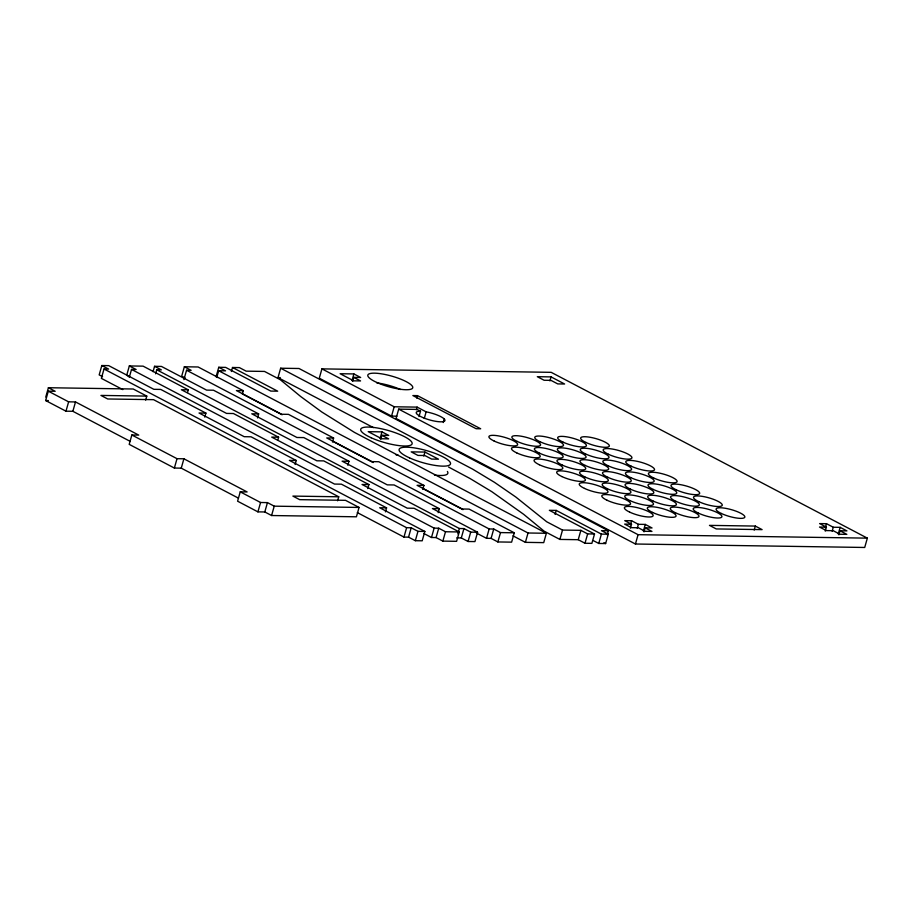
<?xml version="1.0" encoding="UTF-8"?>
<svg xmlns="http://www.w3.org/2000/svg" width="913" height="913" viewBox="0 0 913 913"><rect width="100%" height="100%" fill="white"/><g stroke="black" fill="none" stroke-linecap="round" stroke-linejoin="round"><path stroke-width="1.37" d="M45.753 397.087L48.4 387.728L133.23 389.006L146.788 396.116L145.646 400.122M129.886 441.207L72.857 411.295L65.976 411.192L45.65 400.533L48.298 391.175L55.179 391.278L48.4 387.728M65.976 411.192L68.623 401.834L75.505 401.937L138.73 435.102L131.849 434.999L129.201 444.357L174.372 468.049L181.253 468.152L238.282 498.064M72.857 411.295L75.505 401.937M204.774 417.115L205.916 413.11L160.745 389.429L153.863 389.315L108.704 365.634L101.822 365.531L99.175 374.889L102.564 376.67M101.822 365.531L108.601 369.08L104.014 369.012L101.366 378.37L122.799 389.611M187.507 392.51L188.261 389.84L143.09 366.147L129.338 365.942L126.69 375.3L128.95 376.487M129.258 377.446L131.529 369.423L136.117 369.491L129.338 365.942M153.042 371.671L154.559 366.318L161.441 366.433L206.6 390.113L213.482 390.216L258.641 413.909L257.512 417.914M155.609 373.816L156.751 369.811L161.327 369.879L154.559 366.318M242.527 393.343L243.28 390.673L198.121 366.98L184.358 366.775L181.71 376.133L185.099 377.914M183.901 379.614L186.549 370.256L191.137 370.324L184.358 366.775M174.372 468.049L177.019 458.691L183.901 458.794L247.126 491.947L240.245 491.845L237.597 501.203L257.923 511.862L264.804 511.965L271.583 515.525L356.412 516.804L359.06 507.445L345.513 500.335L299.658 499.651L292.879 496.09L338.734 496.786L337.605 500.792M181.253 468.152L183.901 458.794M217.796 377.537L216.107 376.647L218.755 367.288L225.637 367.391L270.796 391.084L277.678 391.186L232.507 367.494L231.377 371.511M216.758 377.423L218.652 370.746L225.534 370.849L218.755 367.288M373.36 427.592L278.009 377.583L280.656 368.224L298.996 368.498L608.378 530.761L607.248 534.767M277.837 439.883L278.591 437.213L233.42 413.521L226.55 413.418L181.379 389.737L188.261 389.84M257.923 511.862L260.57 502.504L267.452 502.607L274.231 506.167L359.06 507.445M264.804 511.965L267.452 502.607M271.583 515.525L274.231 506.167M321.924 368.875L394.188 406.776L417.115 407.118L426.143 411.854A14.928 3.538 15.8 0 1 444.962 420.551A14.928 3.538 15.8 0 1 424.671 418.291A14.928 3.538 15.8 0 1 420.494 411.227L417.047 409.423L398.696 409.138L396.059 418.474L635.437 544.011L864.714 547.469L867.35 538.145L551.19 372.333L321.924 368.875L319.276 378.21L391.54 416.1L396.938 416.191M295.104 464.5L296.246 460.483L251.075 436.802L244.193 436.688L199.034 413.007L205.916 413.11M332.48 442.052L333.61 438.046L288.451 414.354L281.569 414.251L236.41 390.559L243.28 390.673M351.996 380.618L353.89 373.931L360.658 377.48L353.788 377.377L352.646 381.394M347.842 465.288L348.971 461.282L303.812 437.589L296.93 437.487L251.771 413.806L258.641 413.909M380.082 438.548L381.965 431.872L388.744 435.421L381.862 435.318L380.732 439.324M367.779 488.592L368.92 484.586L323.75 460.894L316.879 460.791L271.709 437.11L278.591 437.213M391.54 416.1L394.188 406.776M416.75 398.102L417.458 395.626L480.683 428.779L476.107 428.711L412.87 395.557L417.458 395.626M385.434 511.873L386.576 507.856L341.405 484.175L334.523 484.073L289.364 460.38L296.246 460.483M416.362 409.789L417.115 407.118M418.987 416.556L420.494 411.227M424.26 418.519L426.143 411.854M423.815 456.078L424.944 452.072L438.491 459.182L431.621 459.079L424.842 455.519L417.96 455.416L411.192 451.867L424.944 452.072M403.968 537.072L406.616 527.714L411.204 527.782L417.983 531.343L424.853 531.446L422.205 540.804L415.335 540.701L408.556 537.141L403.968 537.072L357.325 512.604M408.556 537.141L411.204 527.782M422.81 489.425L423.94 485.419L378.781 461.727L371.899 461.624L326.74 437.943L333.61 438.046M443.284 422.536L444.277 419.033M415.335 540.701L417.983 531.343M438.172 512.661L439.301 508.655L394.142 484.963L387.26 484.86L342.101 461.179L348.971 461.282M431.484 537.495L434.132 528.125L438.719 528.205L445.498 531.754L459.25 531.959L456.603 541.318L442.851 541.112L436.072 537.563L431.484 537.495L423.917 533.523M436.072 537.563L438.719 528.205M442.851 541.112L445.498 531.754M457.835 533.854L459.353 528.513L463.941 528.581L470.709 532.131L477.59 532.233L474.943 541.592L468.061 541.489L461.293 537.94L456.705 537.871M461.293 537.94L463.941 528.581M468.061 541.489L470.709 532.131M486.515 538.316L489.163 528.958L493.739 529.026L500.518 532.587L514.27 532.793L511.622 542.151L497.87 541.945L491.091 538.385L486.515 538.316L476.426 533.032M491.091 538.385L493.739 529.026M497.87 541.945L500.518 532.587M549.934 380.915L551.064 376.898L564.611 384.008L557.74 383.905L550.961 380.356L544.08 380.253L537.312 376.692L551.064 376.898M525.386 542.356L528.034 532.998L546.373 533.272L543.726 542.63L525.386 542.356L512.912 535.817M555.104 514.43L556.234 510.413L601.405 534.105L608.275 534.208L605.627 543.566L598.757 543.463L593.108 540.496M559.874 539.423L562.522 530.065L580.873 530.339L587.641 533.9L594.523 534.002L591.875 543.361L584.993 543.258L578.226 539.697L559.874 539.423L544.068 531.138L523.64 514.293L491.856 491.708L469.887 478.435L448.637 467.068M578.226 539.697L580.873 530.339M584.993 543.258L587.641 533.9M598.757 543.463L601.405 534.105M630.484 524.77L631.625 520.752L638.392 524.313L645.274 524.416L652.042 527.965L645.171 527.862L644.03 531.868M630.381 528.216L631.511 524.199L624.743 520.65L631.625 520.752M637.263 528.319L638.392 524.313M635.437 544.011L638.073 534.687L867.35 538.145M643.38 531.092L645.274 524.416M754.184 530.076L755.325 526.071L762.104 529.62L716.249 528.935L709.469 525.374L755.325 526.071M825.363 527.703L826.505 523.697L833.272 527.246L840.154 527.349L846.933 530.898L840.051 530.795L838.921 534.813M825.261 531.149L826.402 527.143L819.623 523.594L826.505 523.697M832.142 531.252L833.272 527.246M838.26 534.037L840.154 527.349M232.507 367.494L239.389 367.608L246.168 371.157L264.508 371.431L280.314 379.728L300.742 396.562L321.775 411.98L354.495 432.42L546.373 533.272M353.89 373.931L340.127 373.725L353.685 380.824L360.555 380.938L353.788 377.377M216.107 376.647L216.963 376.658M278.009 377.583L280.302 377.617M146.788 396.116L100.932 395.42L107.7 398.981L153.555 399.666L338.734 496.786M45.65 400.533L48.4 400.579M381.965 431.872L368.213 431.666L381.76 438.765L388.641 438.868L381.862 435.318M368.92 484.586L362.039 484.483L407.209 508.164L414.08 508.267L459.25 531.959M423.94 485.419L417.07 485.317L462.229 508.998L469.111 509.1L514.27 532.793M386.576 507.856L379.694 507.754L424.853 531.446M439.301 508.655L432.431 508.552L477.59 532.233M556.234 510.413L549.352 510.31L594.523 534.002M631.511 524.199L624.64 524.096L631.408 527.657L638.29 527.76L645.069 531.309L651.939 531.412L645.171 527.862M826.402 527.143L819.52 527.041L826.299 530.59L833.17 530.693L839.949 534.253L846.83 534.356L840.051 530.795M608.378 530.761L601.507 530.658L608.275 534.208M398.696 409.138L638.073 534.687M280.656 368.224L472.535 469.077L494.504 482.349L515.845 497.049L546.716 521.779L562.522 530.065M603.938 542.676L605.627 543.566M218.652 370.746L528.034 532.998M242.196 393.834L282.117 414.776M333.268 441.595L373.189 462.537M423.084 488.706L463.005 509.648M186.549 370.256L489.163 528.958M156.751 369.811L459.353 528.513M131.529 369.423L434.132 528.125M104.014 369.012L406.616 527.714M48.298 391.175L68.623 401.834M131.849 434.999L177.019 458.691M240.245 491.845L260.57 502.504M398.194 455.165A26.694 6.323 15.8 0 1 396.094 454.925M447.393 471.45A26.694 6.323 15.8 0 1 434.485 475.068M376.852 382.878A23.361 5.535 15.8 0 1 400.533 389.509M371.157 437.761A26.694 6.323 15.8 0 0 412.003 444.072A26.694 6.323 15.8 0 0 376.099 427.786A26.694 6.323 15.8 0 0 371.157 437.761M409.549 457.892A26.694 6.323 15.8 0 0 450.394 464.203A26.694 6.323 15.8 0 0 414.479 447.918A26.694 6.323 15.8 0 0 409.549 457.892M584.822 476.917A14.928 3.538 15.8 0 0 608.149 480.877A14.928 3.538 15.8 0 0 588.862 471.724A14.928 3.538 15.8 0 0 584.822 476.917M517.078 441.378A14.928 3.538 15.8 0 0 540.393 445.339A14.928 3.538 15.8 0 0 521.118 436.197A14.928 3.538 15.8 0 0 517.078 441.378M539.651 453.225A14.928 3.538 15.8 0 0 562.979 457.185A14.928 3.538 15.8 0 0 543.703 448.032A14.928 3.538 15.8 0 0 539.651 453.225M562.237 465.071A14.928 3.538 15.8 0 0 585.564 469.031A14.928 3.538 15.8 0 0 566.288 459.878A14.928 3.538 15.8 0 0 562.237 465.071M607.407 488.752A14.928 3.538 15.8 0 0 630.723 492.723A14.928 3.538 15.8 0 0 611.448 483.57A14.928 3.538 15.8 0 0 607.407 488.752M629.981 500.598A14.928 3.538 15.8 0 0 653.309 504.558A14.928 3.538 15.8 0 0 634.033 495.417A14.928 3.538 15.8 0 0 629.981 500.598M652.909 500.94A14.928 3.538 15.8 0 0 676.236 504.912A14.928 3.538 15.8 0 0 656.961 495.759A14.928 3.538 15.8 0 0 652.909 500.94M652.567 512.444A14.928 3.538 15.8 0 0 675.894 516.404A14.928 3.538 15.8 0 0 656.618 507.251A14.928 3.538 15.8 0 0 652.567 512.444M698.422 513.129A14.928 3.538 15.8 0 0 721.749 517.1A14.928 3.538 15.8 0 0 702.474 507.948A14.928 3.538 15.8 0 0 698.422 513.129M608.092 465.756A14.928 3.538 15.8 0 0 631.419 469.727A14.928 3.538 15.8 0 0 612.144 460.574A14.928 3.538 15.8 0 0 608.092 465.756M653.263 489.448A14.928 3.538 15.8 0 0 676.579 493.408A14.928 3.538 15.8 0 0 657.303 484.255A14.928 3.538 15.8 0 0 653.263 489.448M562.933 442.075A14.928 3.538 15.8 0 0 586.249 446.035A14.928 3.538 15.8 0 0 566.973 436.882A14.928 3.538 15.8 0 0 562.933 442.075M675.837 501.294A14.928 3.538 15.8 0 0 699.164 505.254A14.928 3.538 15.8 0 0 679.888 496.101A14.928 3.538 15.8 0 0 675.837 501.294M630.678 477.602A14.928 3.538 15.8 0 0 654.005 481.562A14.928 3.538 15.8 0 0 634.718 472.42A14.928 3.538 15.8 0 0 630.678 477.602M585.507 453.921A14.928 3.538 15.8 0 0 608.834 457.881A14.928 3.538 15.8 0 0 589.558 448.728A14.928 3.538 15.8 0 0 585.507 453.921M608.435 454.263A14.928 3.538 15.8 0 0 631.762 458.223A14.928 3.538 15.8 0 0 612.486 449.07A14.928 3.538 15.8 0 0 608.435 454.263M721.35 513.483A14.928 3.538 15.8 0 0 744.677 517.443A14.928 3.538 15.8 0 0 725.401 508.29A14.928 3.538 15.8 0 0 721.35 513.483M653.605 477.944A14.928 3.538 15.8 0 0 676.932 481.916A14.928 3.538 15.8 0 0 657.645 472.763A14.928 3.538 15.8 0 0 653.605 477.944M698.765 501.636A14.928 3.538 15.8 0 0 722.092 505.597A14.928 3.538 15.8 0 0 702.816 496.444A14.928 3.538 15.8 0 0 698.765 501.636M585.861 442.417A14.928 3.538 15.8 0 0 609.176 446.377A14.928 3.538 15.8 0 0 589.901 437.236A14.928 3.538 15.8 0 0 585.861 442.417M676.191 489.79A14.928 3.538 15.8 0 0 699.506 493.75A14.928 3.538 15.8 0 0 680.231 484.609A14.928 3.538 15.8 0 0 676.191 489.79M631.02 466.109A14.928 3.538 15.8 0 0 654.347 470.069A14.928 3.538 15.8 0 0 635.071 460.917A14.928 3.538 15.8 0 0 631.02 466.109M562.579 453.567A14.928 3.538 15.8 0 0 585.906 457.539A14.928 3.538 15.8 0 0 566.631 448.386A14.928 3.538 15.8 0 0 562.579 453.567M675.494 512.786A14.928 3.538 15.8 0 0 698.822 516.747A14.928 3.538 15.8 0 0 679.546 507.605A14.928 3.538 15.8 0 0 675.494 512.786M607.75 477.259A14.928 3.538 15.8 0 0 631.077 481.219A14.928 3.538 15.8 0 0 611.79 472.067A14.928 3.538 15.8 0 0 607.75 477.259M540.005 441.732A14.928 3.538 15.8 0 0 563.321 445.692A14.928 3.538 15.8 0 0 544.045 436.54A14.928 3.538 15.8 0 0 540.005 441.732M630.335 489.106A14.928 3.538 15.8 0 0 653.651 493.066A14.928 3.538 15.8 0 0 634.375 483.913A14.928 3.538 15.8 0 0 630.335 489.106M585.165 465.413A14.928 3.538 15.8 0 0 608.492 469.373A14.928 3.538 15.8 0 0 589.216 460.232A14.928 3.538 15.8 0 0 585.165 465.413M516.724 452.882A14.928 3.538 15.8 0 0 540.051 456.842A14.928 3.538 15.8 0 0 520.775 447.69A14.928 3.538 15.8 0 0 516.724 452.882M629.639 512.102A14.928 3.538 15.8 0 0 652.966 516.062A14.928 3.538 15.8 0 0 633.69 506.909A14.928 3.538 15.8 0 0 629.639 512.102M561.894 476.563A14.928 3.538 15.8 0 0 585.222 480.523A14.928 3.538 15.8 0 0 565.934 471.382A14.928 3.538 15.8 0 0 561.894 476.563M607.054 500.256A14.928 3.538 15.8 0 0 630.381 504.216A14.928 3.538 15.8 0 0 611.105 495.063A14.928 3.538 15.8 0 0 607.054 500.256M494.15 441.036A14.928 3.538 15.8 0 0 517.466 444.996A14.928 3.538 15.8 0 0 498.19 435.843A14.928 3.538 15.8 0 0 494.15 441.036M584.48 488.409A14.928 3.538 15.8 0 0 607.807 492.369A14.928 3.538 15.8 0 0 588.52 483.217A14.928 3.538 15.8 0 0 584.48 488.409M539.309 464.728A14.928 3.538 15.8 0 0 562.636 468.689A14.928 3.538 15.8 0 0 543.361 459.536A14.928 3.538 15.8 0 0 539.309 464.728M376.909 382.513A23.361 5.535 15.8 0 0 412.653 388.036A23.361 5.535 15.8 0 0 381.235 373.794A23.361 5.535 15.8 0 0 376.909 382.513"/></g></svg>
